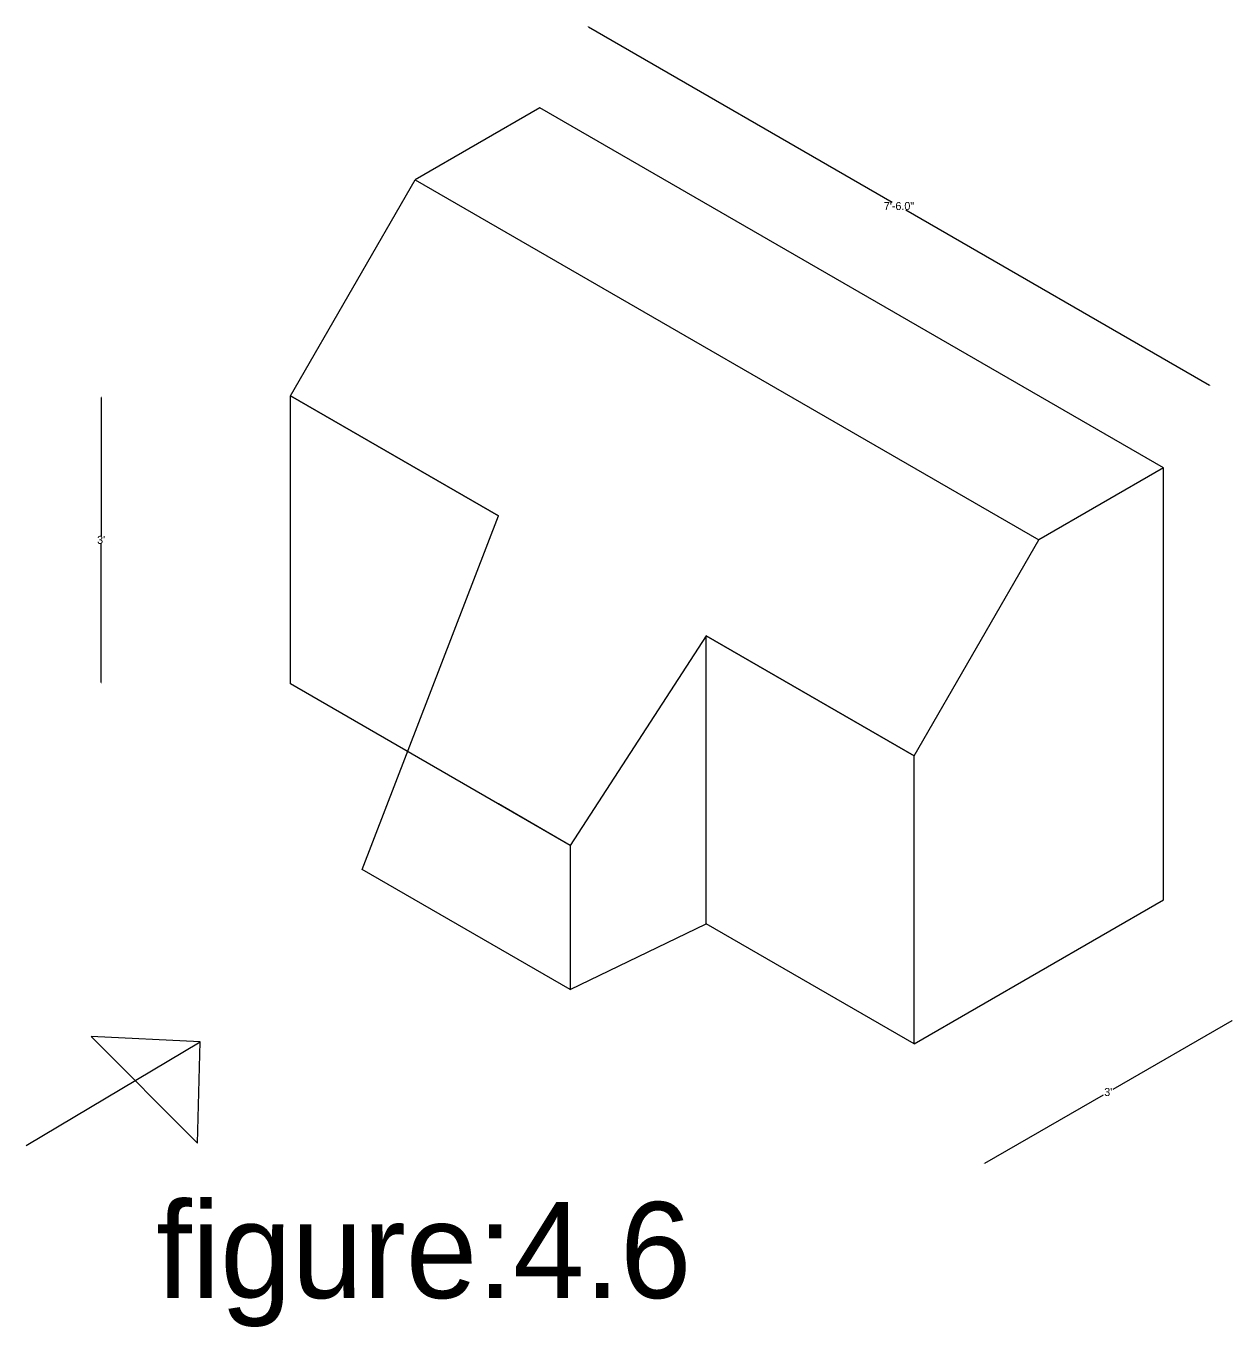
# Model space of a CAD drawing. Header units: inches. Extents: x -394 to 552, y -60 to 150.
# Drawn here: x -394.5 to -243.6, y -13 to 149.6 of the extents above; entities that cross this region are included whole.
import ezdxf

# ---------------------------------------------------------------- set-up
doc = ezdxf.new("R2010")
doc.units = ezdxf.units.IN
doc.header["$MEASUREMENT"] = 0
doc.dimstyles.get("Standard").update_dxf_attribs({"dimtxt": 1, "dimasz": 0.18, "dimexe": 0.18, "dimexo": 0.0625, "dimgap": 0, "dimtad": 0, "dimtih": 1, "dimtoh": 1, "dimdec": 1, "dimzin": 0, "dimdsep": 46, "dimlunit": 3, "dimtxsty": 'Standard', "dimcen": 0, "dimse1": 1, "dimse2": 1, "dimadec": 0, "dimazin": 0, "dimtfac": 1, "dimtdec": 1, "dimtofl": 0, "dimtmove": 0, "dimatfit": 3, "dimfxl": 1, "dimtolj": 1, "dimtzin": 0, "dimarcsym": 0})

# ---------------------------------------------------------------- blocks, each defined once
blk = doc.blocks.new('*D67')
at = {"color": 0, "lineweight": -2}
for p, q in [((-243.79, 25.23), (-258.64, 16.65)), ((-274.66, 7.41), (-259.81, 15.98))]:
    blk.add_line(p, q, dxfattribs=at)
at = {"color": 0}
for points in [[(-243.81, 25.25), (-243.78, 25.2), (-243.63, 25.32)], [(-274.67, 7.43), (-274.64, 7.38), (-274.81, 7.32)]]:
    blk.add_solid(points, dxfattribs=at)
at = {"layer": 'Defpoints', "color": 0}
for p in [(-252.3, 40.33), (-243.63, 25.32), (-283.48, 22.33)]:
    blk.add_point(p, dxfattribs=at)
at = {"color": 0, "insert": (-259.22, 16.32), "char_height": 1, "attachment_point": 5}
blk.add_mtext("\\A1;3'", dxfattribs=at)
blk = doc.blocks.new('*D68')
at = {"color": 0, "lineweight": -2}
for p, q in [((-385.08, 103.15), (-385.08, 85.83)), ((-385.08, 67.51), (-385.08, 84.83))]:
    blk.add_line(p, q, dxfattribs=at)
at = {"color": 0}
for points in [[(-385.11, 103.15), (-385.05, 103.15), (-385.08, 103.33)], [(-385.11, 67.51), (-385.05, 67.51), (-385.08, 67.33)]]:
    blk.add_solid(points, dxfattribs=at)
at = {"layer": 'Defpoints', "color": 0}
for p in [(-385.08, 103.33), (-361.42, 103.33), (-361.42, 67.33)]:
    blk.add_point(p, dxfattribs=at)
at = {"color": 0, "insert": (-385.08, 85.33), "char_height": 1, "attachment_point": 5}
blk.add_mtext("\\A1;3'", dxfattribs=at)
blk = doc.blocks.new('*D69')
at = {"color": 0, "lineweight": -2}
for p, q in [((-324.19, 149.47), (-286.24, 127.56)), ((-246.55, 104.65), (-284.5, 126.56))]:
    blk.add_line(p, q, dxfattribs=at)
at = {"color": 0}
for points in [[(-324.17, 149.5), (-324.2, 149.45), (-324.34, 149.56)], [(-246.54, 104.68), (-246.57, 104.63), (-246.4, 104.56)]]:
    blk.add_solid(points, dxfattribs=at)
at = {"layer": 'Defpoints', "color": 0}
for p in [(-330.25, 139.33), (-246.4, 104.56), (-252.3, 94.33)]:
    blk.add_point(p, dxfattribs=at)
at = {"color": 0, "insert": (-285.37, 127.06), "char_height": 1, "attachment_point": 5}
blk.add_mtext('\\A1;7\'-6.0"', dxfattribs=at)

msp = doc.modelspace()

# ---------------------------------------------------------------- linework, layer by layer
for p, q in [((-330.25, 139.33), (-345.84, 130.33)), ((-252.3, 94.33), (-330.25, 139.33)), ((-361.42, 103.33), (-345.84, 130.33)), ((-345.84, 130.33), (-267.89, 85.33)), ((-361.42, 67.33), (-361.42, 103.33)), ((-361.42, 103.33), (-335.44, 88.33)), ((-335.44, 88.33), (-361.42, 103.33)), ((-361.42, 67.33), (-361.42, 103.33)), ((-252.3, 94.33), (-267.89, 85.33)), ((-252.3, 40.33), (-252.3, 94.33)), ((-352.45, 44.15), (-335.44, 88.33)), ((-283.48, 58.33), (-267.89, 85.33)), ((-309.46, 73.33), (-326.47, 47.15)), ((-309.46, 73.33), (-283.48, 58.33)), ((-283.48, 58.33), (-309.46, 73.33)), ((-309.46, 37.33), (-309.46, 73.33)), ((-326.47, 47.15), (-361.42, 67.33)), ((-283.48, 22.33), (-283.48, 58.33)), ((-326.47, 47.15), (-335.44, 52.33)), ((-326.47, 47.15), (-326.47, 29.15)), ((-326.47, 29.15), (-352.45, 44.15)), ((-283.48, 22.33), (-252.3, 40.33)), ((-326.47, 29.15), (-309.46, 37.33)), ((-283.48, 22.33), (-309.46, 37.33)), ((-283.48, 22.33), (-309.46, 37.33)), ((-283.48, 22.33), (-309.46, 37.33)), ((-283.48, 22.33), (-309.46, 37.33)), ((-283.48, 22.33), (-309.46, 37.33)), ((-283.48, 22.33), (-309.46, 37.33)), ((-372.69, 22.61), (-386.34, 23.25)), ((-386.34, 23.25), (-373.02, 9.95)), ((-394.46, 9.62), (-372.69, 22.61)), ((-373.02, 9.95), (-372.69, 22.61))]:
    msp.add_line(p, q)

# ---------------------------------------------------------------- texts
at = {"insert": (-378.22, 2.57), "char_height": 12, "width": 131.6167, "attachment_point": 1}
msp.add_mtext('figure:4.6', dxfattribs=at)

# ---------------------------------------------------------------- dimensions: what is measured, and where the dimension line sits
for p1, p2, distance, picture, middle in [((-330.25, 139.33), (-252.3, 94.33), 11.81, '*D69', (-285.37, 127.06)), ((-361.42, 67.33), (-361.42, 103.33), 23.65, '*D68', (-385.08, 85.33)), ((-283.48, 22.33), (-252.3, 40.33), -17.34, '*D67', (-259.22, 16.32))]:
    dim = msp.add_aligned_dim(p1=p1, p2=p2, distance=distance, dimstyle='Standard')
    dim.commit()
    dim.dimension.update_dxf_attribs({"geometry": picture, "text_midpoint": middle})

doc.saveas('drawing.dxf')
